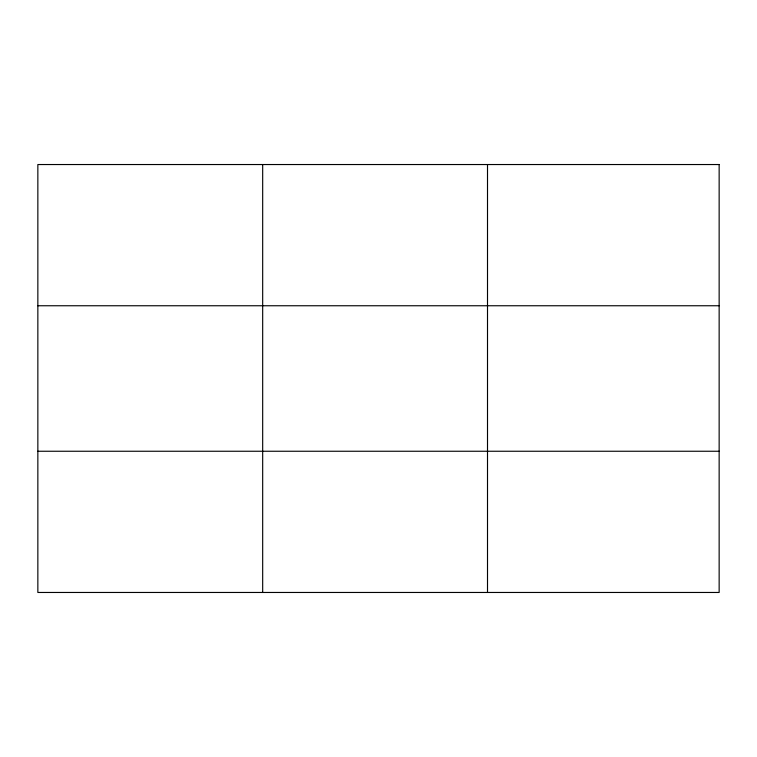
<?xml version="1.0" encoding="UTF-8"?>
<svg xmlns="http://www.w3.org/2000/svg" width="757" height="757" viewBox="0 0 757 757"><rect width="100%" height="100%" fill="white"/><g stroke="black" fill="none" stroke-linecap="round" stroke-linejoin="round"><path stroke-width="1.14" d="M262.679 164.534L262.679 592.466M487.508 164.534L487.508 592.466M37.85 305.752L719.15 305.752M37.85 451.248L719.15 451.248M719.15 164.534L719.15 592.466L37.85 592.466L37.85 164.534L719.15 164.534"/></g></svg>
